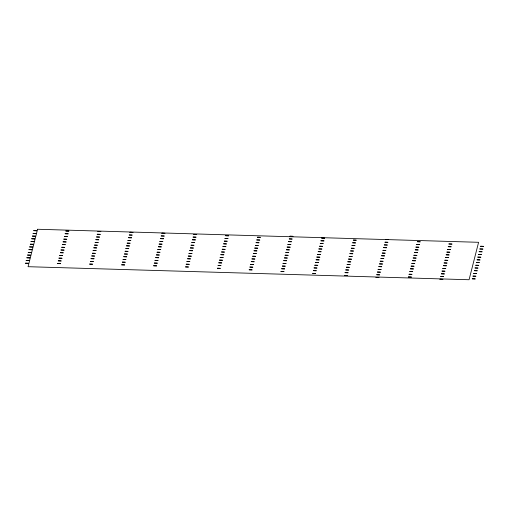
<?xml version="1.0" encoding="UTF-8"?>
<svg xmlns="http://www.w3.org/2000/svg" width="509" height="509" viewBox="0 0 509 509"><rect width="100%" height="100%" fill="white"/><g stroke="black" fill="none" stroke-linecap="round" stroke-linejoin="round"><path stroke-width="0.76" d="M37.577 229.26L28.059 266.697L469.069 279.74L478.594 242.303L37.577 229.26M33.74 230.653L36.75 230.755L33.74 230.653M33.047 233.364L36.056 233.472L33.117 233.345M32.36 236.081L35.369 236.182L32.385 236.068M31.673 238.791L34.676 238.893L31.673 238.791M30.979 241.508L33.988 241.61L30.979 241.508M30.292 244.218L33.301 244.32L30.317 244.205M29.598 246.929L32.608 247.03L29.598 246.929M28.911 249.645L31.921 249.747L28.975 249.62M28.218 252.356L31.227 252.458L28.249 252.343M27.531 255.066L30.54 255.168L27.556 255.054M26.843 257.783L29.846 257.885L26.843 257.783M26.15 260.493L29.159 260.595L26.175 260.481M25.463 263.204L28.466 263.306L25.488 263.191M65.852 231.003L68.855 231.105L65.852 231.003M65.158 233.72L68.168 233.822L65.158 233.72M64.471 236.43L67.474 236.532L64.497 236.418M63.778 239.141L66.787 239.243L63.803 239.128M63.091 241.858L66.1 241.96L63.091 241.858M62.397 244.568L65.406 244.67L62.467 244.543M61.71 247.279L64.719 247.38L61.735 247.266M61.016 249.995L64.026 250.097L61.016 249.995M60.329 252.706L63.339 252.808L60.393 252.68M59.642 255.416L62.645 255.518L59.642 255.416M58.949 258.133L61.958 258.235L58.949 258.133M58.261 260.843L61.265 260.945L58.287 260.831M57.568 263.554L60.577 263.662L57.593 263.547M97.913 231.544L100.916 231.646L97.938 231.531M97.219 234.255L100.228 234.356L97.219 234.255M96.532 236.971L99.535 237.073L96.532 236.971M95.838 239.682L98.848 239.784L95.864 239.669M95.151 242.392L98.161 242.494L95.151 242.392M94.458 245.109L97.467 245.211L94.483 245.096M93.771 247.819L96.78 247.921L93.796 247.807M93.083 250.53L96.086 250.638L93.083 250.53M92.39 253.247L95.399 253.348L92.415 253.234M91.703 255.957L94.706 256.059L91.728 255.944M91.009 258.674L94.019 258.776L91.009 258.674M90.322 261.384L93.332 261.486L90.322 261.384M89.629 264.095L92.638 264.196L89.654 264.082M129.922 232.282L132.925 232.384L129.922 232.282M129.229 234.993L132.238 235.094L129.254 234.98M128.542 237.703L131.551 237.811L128.542 237.703M127.848 240.42L130.858 240.522L127.918 240.394M127.161 243.13L130.17 243.232L127.186 243.117M126.467 245.847L129.477 245.949L126.467 245.847M125.78 248.557L128.79 248.659L125.85 248.532M125.093 251.268L128.096 251.37L125.119 251.255M124.4 253.985L127.409 254.086L124.4 253.985M123.712 256.695L126.722 256.797L123.712 256.695M123.019 259.405L126.028 259.507L123.044 259.393M122.332 262.122L125.341 262.224L122.357 262.11M121.638 264.833L124.648 264.934L121.638 264.833M161.881 233.217L164.884 233.319L161.881 233.217M161.188 235.934L164.197 236.036L161.188 235.934M160.5 238.645L163.51 238.746L160.5 238.645M159.807 241.355L162.816 241.463L159.807 241.355M159.12 244.072L162.129 244.174L159.145 244.059M158.433 246.782L161.436 246.884L158.458 246.77M157.739 249.499L160.749 249.601L157.739 249.499M157.052 252.209L160.055 252.311L157.077 252.197M156.358 254.92L159.368 255.022L156.384 254.907M155.671 257.637L158.681 257.739L155.671 257.637M154.978 260.347L157.987 260.449L154.978 260.347M154.291 263.058L157.3 263.159L154.291 263.058M153.603 265.774L156.607 265.876L153.603 265.774M193.789 234.363L196.792 234.464L193.814 234.35M193.096 237.073L196.105 237.175L193.121 237.06M192.408 239.79L195.418 239.892L192.408 239.79M191.715 242.5L194.724 242.602L191.785 242.475M191.028 245.211L194.037 245.313L191.053 245.198M190.334 247.928L193.344 248.029L190.334 247.928M189.647 250.638L192.656 250.74L189.711 250.613M188.96 253.348L191.963 253.45L188.96 253.348M188.266 256.065L191.276 256.167L188.266 256.065M187.579 258.776L190.582 258.877L187.605 258.763M186.886 261.486L189.895 261.594L186.911 261.48M186.199 264.203L189.208 264.305L186.199 264.203M185.505 266.913L188.515 267.015L185.575 266.894M225.646 235.705L228.649 235.807L225.646 235.705M224.953 238.416L227.962 238.517L224.953 238.416M224.265 241.126L227.275 241.228L224.291 241.113M223.572 243.843L226.581 243.945L223.597 243.83M222.885 246.553L225.894 246.655L222.885 246.553M222.191 249.264L225.201 249.365L222.223 249.251M221.504 251.98L224.514 252.082L221.53 251.968M220.817 254.691L223.82 254.793L220.817 254.691M220.123 257.401L223.133 257.503L220.123 257.401M219.436 260.118L222.446 260.22L219.436 260.118M218.743 262.829L221.752 262.93L218.743 262.829M218.056 265.539L221.065 265.647L218.081 265.533M217.362 268.256L220.372 268.358L217.394 268.243M257.452 237.232L260.462 237.334L257.478 237.219M256.765 239.943L259.775 240.044L256.765 239.943M256.072 242.659L259.081 242.761L256.103 242.647M255.384 245.37L258.394 245.472L255.41 245.357M254.697 248.08L257.7 248.182L254.697 248.08M254.004 250.797L257.013 250.899L254.029 250.784M253.317 253.507L256.32 253.609L253.317 253.507M252.623 256.218L255.633 256.32L252.623 256.218M251.936 258.935L254.945 259.036L251.961 258.922M251.242 261.645L254.252 261.747L251.268 261.632M250.555 264.356L253.565 264.464L250.555 264.356M249.868 267.072L252.871 267.174L249.894 267.06M249.175 269.783L252.184 269.885L249.2 269.77M289.907 236.227L292.917 236.329L289.907 236.227M289.22 238.937L292.223 239.039L289.284 238.912M288.527 241.648L291.536 241.75L288.552 241.635M287.839 244.365L290.849 244.466L287.839 244.365M287.146 247.075L290.155 247.177L287.146 247.075M286.459 249.785L289.468 249.887L286.484 249.779M285.772 252.502L288.775 252.604L285.797 252.489M285.078 255.213L288.088 255.314L285.078 255.213M284.391 257.923L287.394 258.031L284.416 257.917M283.698 260.64L286.707 260.742L283.723 260.627M283.01 263.35L286.02 263.452L283.01 263.35M282.317 266.067L285.326 266.169L282.342 266.054M281.63 268.777L284.639 268.879L281.63 268.777M280.936 271.488L283.946 271.59L280.936 271.488M321.631 238.091L324.64 238.193L321.656 238.078M320.944 240.802L323.947 240.903L320.944 240.802M320.25 243.512L323.26 243.614L320.276 243.499M319.563 246.229L322.572 246.331L319.588 246.216M318.869 248.939L321.879 249.041L318.869 248.939M318.182 251.65L321.192 251.758L318.208 251.643M317.495 254.366L320.498 254.468L317.521 254.354M316.802 257.077L319.811 257.179L316.802 257.077M316.114 259.794L319.118 259.895L316.114 259.794M315.421 262.504L318.43 262.606L315.421 262.504M314.734 265.214L317.743 265.316L314.734 265.214M314.04 267.931L317.05 268.033L314.072 267.919M313.353 270.642L316.363 270.743L313.379 270.629M312.666 273.352L315.669 273.454L312.666 273.352M353.322 240.089L356.325 240.197L353.386 240.07M352.629 242.806L355.638 242.908L352.654 242.793M351.942 245.516L354.951 245.618L351.942 245.516M351.248 248.233L354.258 248.335L351.318 248.207M350.561 250.943L353.57 251.045L350.586 250.931M349.874 253.654L352.877 253.756L349.899 253.641M349.18 256.371L352.19 256.472L349.18 256.371M348.493 259.081L351.496 259.183L348.493 259.081M347.8 261.791L350.809 261.893L347.825 261.779M347.113 264.508L350.122 264.61L347.113 264.508M346.419 267.219L349.429 267.32L346.444 267.206M345.732 269.929L348.741 270.037L345.757 269.923M345.045 272.646L348.048 272.748L345.045 272.646M344.351 275.356L347.361 275.458L344.377 275.344M385.669 239.497L388.679 239.599L385.669 239.497M384.982 242.208L387.985 242.309L385.046 242.189M384.289 244.924L387.298 245.026L384.289 244.924M383.601 247.635L386.605 247.737L383.601 247.635M382.908 250.345L385.917 250.447L382.978 250.326M382.221 253.062L385.23 253.164L382.246 253.049M381.527 255.772L384.537 255.874L381.527 255.772M380.84 258.483L383.85 258.591L380.904 258.464M380.153 261.2L383.156 261.302L380.178 261.187M379.459 263.91L382.469 264.012L379.459 263.91M378.772 266.627L381.775 266.729L378.836 266.601M378.079 269.337L381.088 269.439L378.079 269.337M377.392 272.048L380.401 272.15L377.392 272.048M376.698 274.765L379.708 274.866L376.73 274.752M376.011 277.475L379.02 277.577L376.036 277.462M417.304 241.705L420.313 241.807L417.335 241.692M416.616 244.415L419.626 244.517L416.616 244.415M415.929 247.126L418.932 247.228L415.955 247.119M415.236 249.843L418.245 249.944L415.261 249.83M414.549 252.553L417.552 252.655L414.549 252.553M413.855 255.263L416.865 255.372L413.855 255.263M413.168 257.98L416.177 258.082L413.193 257.968M412.475 260.691L415.484 260.793L412.475 260.691M411.787 263.407L414.797 263.509L411.813 263.395M411.1 266.118L414.103 266.22L411.126 266.105M410.407 268.828L413.416 268.93L410.407 268.828M409.72 271.545L412.723 271.647L409.783 271.52M409.026 274.256L412.036 274.357L409.051 274.243M408.339 276.966L411.348 277.068L408.339 276.966M448.925 243.97L451.935 244.072L448.925 243.97M448.238 246.68L451.248 246.782L448.264 246.668M447.551 249.397L450.554 249.499L447.551 249.397M446.857 252.108L449.867 252.209L446.927 252.082M446.17 254.818L449.173 254.92L446.196 254.805M445.477 257.535L448.486 257.637L445.477 257.535M444.79 260.245L447.799 260.347L444.853 260.22M444.096 262.956L447.106 263.058L444.128 262.943M443.409 265.673L446.418 265.774L443.409 265.673M442.722 268.383L445.725 268.485L442.722 268.383M442.028 271.093L445.038 271.202L442.054 271.087M441.341 273.81L444.344 273.912L441.341 273.81M440.648 276.521L443.657 276.622L440.718 276.502M439.961 279.237L442.97 279.339L439.986 279.225M480.541 246.267L483.55 246.369L480.541 246.267M479.853 248.977L482.863 249.079L479.853 248.977M479.16 251.688L482.169 251.796L479.185 251.681M478.473 254.405L481.482 254.506L478.498 254.392M477.786 257.115L480.789 257.217L477.786 257.115M477.092 259.832L480.102 259.934L477.118 259.819M476.405 262.542L479.408 262.644L476.43 262.529M475.711 265.253L478.721 265.354L475.711 265.253M475.024 267.969L478.034 268.071L475.05 267.957M474.331 270.68L477.34 270.782L474.356 270.667M473.644 273.39L476.653 273.492L473.644 273.39M472.956 276.107L475.96 276.209L472.982 276.094M472.263 278.817L475.272 278.919L472.288 278.805"/></g></svg>
